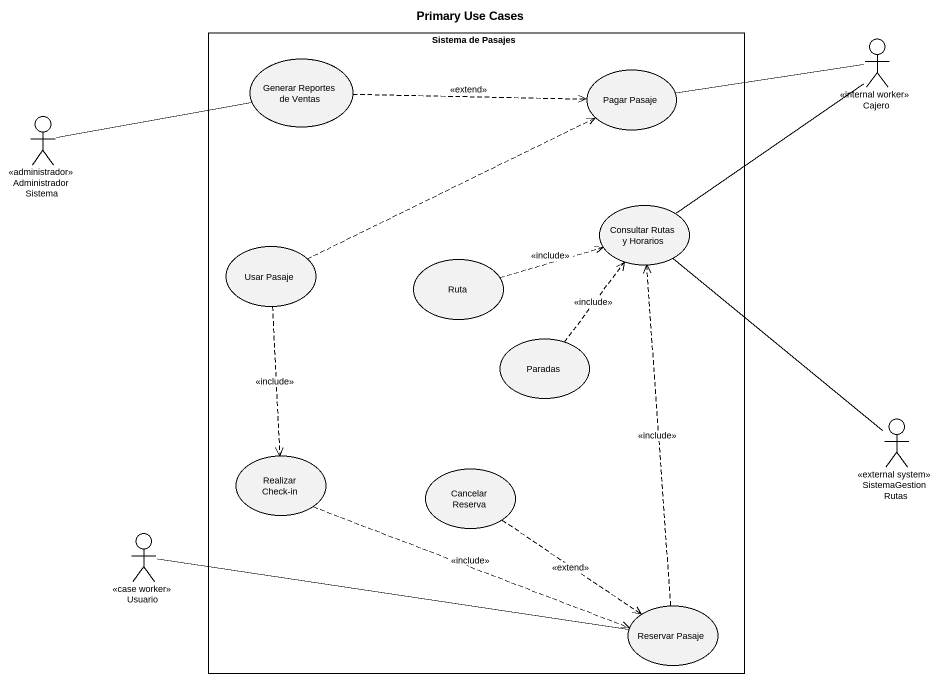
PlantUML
@startuml
title Primary Use Cases
rectangle "Sistema de Pasajes" as Sistema_de_Pasajes {
  usecase "Generar Reportes de Ventas" as Generar_Reportes_de_Ventas
  usecase "Pagar Pasaje" as Pagar_Pasaje
  usecase "Consultar Rutas y Horarios" as Consultar_Rutas_y_Horarios
  usecase "Usar Pasaje" as Usar_Pasaje
  usecase Ruta
  usecase Paradas
  usecase "Realizar Check-in" as Realizar_Check_in
  usecase "Cancelar Reserva" as Cancelar_Reserva
  usecase "Reservar Pasaje" as Reservar_Pasaje
}
actor Cajero <<internal worker>>
actor AdministradorSistema <<administrador>>
actor SistemaGestionRutas <<external system>>
actor Usuario <<case worker>>
Generar_Reportes_de_Ventas .right.> Pagar_Pasaje : <<extend>>
Cajero -left- Pagar_Pasaje
Cajero -left- Consultar_Rutas_y_Horarios
AdministradorSistema -right- Generar_Reportes_de_Ventas
Usar_Pasaje .right.> Pagar_Pasaje
Usar_Pasaje ..> Realizar_Check_in : <<include>>
Ruta .right.> Consultar_Rutas_y_Horarios : <<include>>
Paradas .up.> Consultar_Rutas_y_Horarios : <<include>>
SistemaGestionRutas -up- Consultar_Rutas_y_Horarios
Realizar_Check_in .right.> Reservar_Pasaje : <<include>>
Cancelar_Reserva ..> Reservar_Pasaje : <<extend>>
Usuario -right- Reservar_Pasaje
Reservar_Pasaje .up.> Consultar_Rutas_y_Horarios : <<include>>
@enduml
